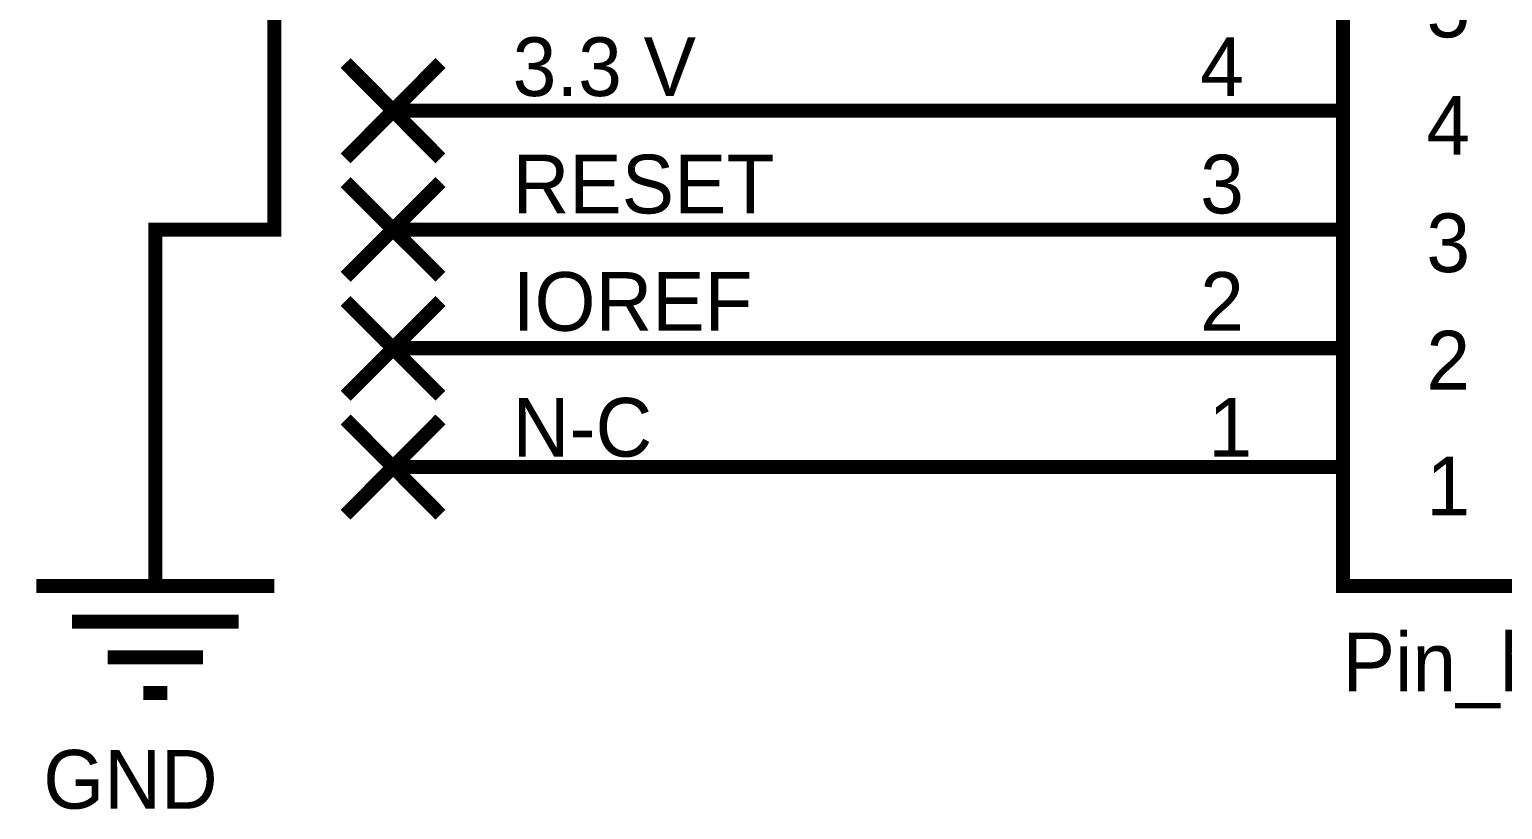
# Model space of a CAD drawing. Header units: inches. Extents: x 0 to 11.5, y 0 to 7.6.
# Drawn here: x 4.095 to 5.334, y 6.012 to 6.668 of the extents above; entities that cross this region are included whole.
import ezdxf

# ---------------------------------------------------------------- set-up
doc = ezdxf.new("R2010")
doc.units = ezdxf.units.IN
doc.header["$MEASUREMENT"] = 0
doc.layers.add('Sheet', color=255, linetype='Continuous')

msp = doc.modelspace()

# ---------------------------------------------------------------- linework, layer by layer
at = {"layer": 'Sheet'}
for points in [[(5.2001, 7.0999, 0.0118, 0.0118, 0), (5.6001, 7.0999, 0.0118, 0.0118, 0), (5.6001, 6.1997, 0.0118, 0.0118, 0), (5.2001, 6.1997, 0.0118, 0.0118, 0), (5.2001, 7.0999, 0.0118, 0.0118, 0)], [(5.2001, 7.0999, 0.0039, 0.0039, 0), (5.2001, 6.1997, 0.0039, 0.0039, 0), (5.6001, 6.1997, 0.0039, 0.0039, 0), (5.6001, 7.0999, 0.0039, 0.0039, 0), (5.2001, 7.0999, 0.0039, 0.0039, 0), (5.2001, 7.0999, 0.0039, 0.0039, 0)]]:
    msp.add_lwpolyline(points, format="xyseb", close=True, dxfattribs=at)
for points in [[(4.9003, 6.8996, 0.0118, 0.0118, 0), (4.3006, 6.8996, 0.0118, 0.0118, 0), (4.3006, 6.8, 0.0118, 0.0118, 0), (4.3006, 6.4996, 0.0118, 0.0118, 0), (4.2005, 6.4996, 0.0118, 0.0118, 0), (4.2005, 6.2998, 0.0118, 0.0118, 0)], [(4.3606, 6.5596, 0.0118, 0.0118, 0), (4.4404, 6.6399, 0.0118, 0.0118, 0)], [(4.3606, 6.6399, 0.0118, 0.0118, 0), (4.4404, 6.5596, 0.0118, 0.0118, 0)], [(4.4007, 6.5997, 0.0118, 0.0118, 0), (4.9003, 6.5997, 0.0118, 0.0118, 0)], [(5.2001, 6.5997, 0.0118, 0.0118, 0), (4.9003, 6.5997, 0.0118, 0.0118, 0)], [(4.3606, 6.4599, 0.0118, 0.0118, 0), (4.4404, 6.5397, 0.0118, 0.0118, 0)], [(4.3606, 6.5397, 0.0118, 0.0118, 0), (4.4404, 6.4599, 0.0118, 0.0118, 0)], [(4.4007, 6.4996, 0.0118, 0.0118, 0), (4.9003, 6.4996, 0.0118, 0.0118, 0)], [(5.2001, 6.4996, 0.0118, 0.0118, 0), (4.9003, 6.4996, 0.0118, 0.0118, 0)], [(4.3606, 6.3598, 0.0118, 0.0118, 0), (4.4404, 6.4396, 0.0118, 0.0118, 0)], [(4.3606, 6.4396, 0.0118, 0.0118, 0), (4.4404, 6.3598, 0.0118, 0.0118, 0)], [(4.4007, 6.3999, 0.0118, 0.0118, 0), (4.9003, 6.3999, 0.0118, 0.0118, 0)], [(5.2001, 6.3999, 0.0118, 0.0118, 0), (4.9003, 6.3999, 0.0118, 0.0118, 0)], [(4.3606, 6.2597, 0.0118, 0.0118, 0), (4.4404, 6.3399, 0.0118, 0.0118, 0)], [(4.3606, 6.3399, 0.0118, 0.0118, 0), (4.4404, 6.2597, 0.0118, 0.0118, 0)], [(4.2005, 6.2998, 0.0118, 0.0118, 0), (4.2005, 6.1997, 0.0118, 0.0118, 0)], [(4.4007, 6.2998, 0.0118, 0.0118, 0), (4.9003, 6.2998, 0.0118, 0.0118, 0)], [(5.2001, 6.2998, 0.0118, 0.0118, 0), (4.9003, 6.2998, 0.0118, 0.0118, 0)], [(4.1004, 6.1997, 0.0118, 0.0118, 0), (4.3006, 6.1997, 0.0118, 0.0118, 0)], [(4.1304, 6.1697, 0.0118, 0.0118, 0), (4.2706, 6.1697, 0.0118, 0.0118, 0)], [(4.1604, 6.1397, 0.0118, 0.0118, 0), (4.2406, 6.1397, 0.0118, 0.0118, 0)], [(4.1904, 6.1097, 0.0118, 0.0118, 0), (4.2106, 6.1097, 0.0118, 0.0118, 0)]]:
    msp.add_lwpolyline(points, format="xyseb", dxfattribs=at)

# ---------------------------------------------------------------- texts
for s, height, p in [('5', 0.0494, (5.2702, 6.6615)), ('3.3 V', 0.0494, (4.5012, 6.6121)), ('4', 0.0494, (5.0798, 6.6121)), ('4', 0.0494, (5.2702, 6.5627)), ('RESET', 0.0494, (4.5012, 6.5133)), ('3', 0.0494, (5.0798, 6.5133)), ('3', 0.0494, (5.2702, 6.4639)), ('IOREF', 0.0494, (4.5012, 6.4145)), ('2', 0.0494, (5.0798, 6.4145)), ('2', 0.0494, (5.2702, 6.3651)), ('N-C', 0.0494, (4.5012, 6.3086)), ('1', 0.0494, (5.0868, 6.3086)), ('1', 0.0494, (5.2702, 6.2592)), ('Pin_header_1x8', 0.049396, (5.1997, 6.111)), ('GND', 0.0494, (4.1061, 6.0123))]:
    msp.add_text(s, height=height, dxfattribs=at).set_placement(p)

doc.saveas('drawing.dxf')
